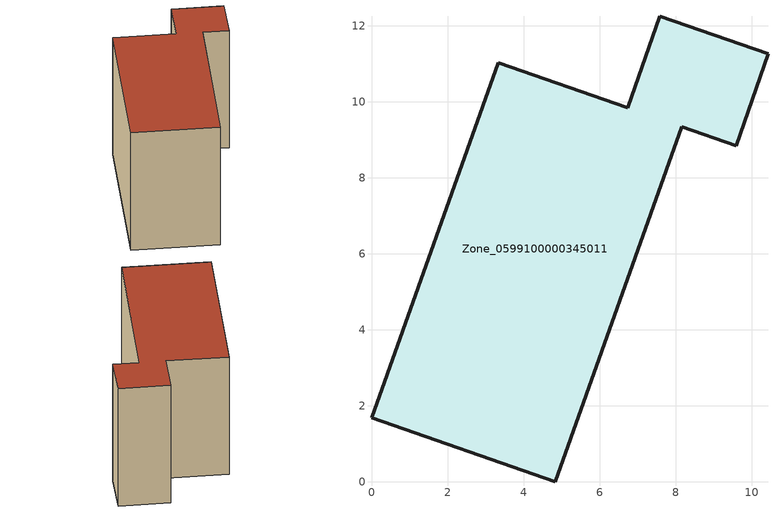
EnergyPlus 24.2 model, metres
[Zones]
Zone_0599100000345011
 floor ground (C_G): 7.59,12.25 10.43,11.26 9.6,8.84 8.17,9.34 4.83,0 0,1.68 3.34,11.02 6.75,9.84 z0
 wall outside (C_F): 4.83,0 8.17,9.34 9.6,8.84 10.43,11.26 7.59,12.25 6.75,9.84 3.34,11.02 0,1.68 4.83,0 z0:7.96
 roof outside (C_R): 7.59,12.25 6.75,9.84 3.34,11.02 0,1.68 4.83,0 8.17,9.34 9.6,8.84 10.43,11.26 z7.96
[BUILDING]
Pand.0599100000345011: North Axis=0; Terrain=City; Loads Convergence Tolerance Value=0.04; Temperature Convergence Tolerance Value=0.4; Solar Distribution=FullExterior; Maximum Number of Warmup Days=25; Minimum Number of Warmup Days=1
[Site:Location]
Rotterdam.The.Hague.AP_ZH_NLD Design_Conditions: Latitude=51.96; Longitude=4.45; Time Zone=1; Elevation=-4.5
[SITE:GROUNDTEMPERATURE:BUILDINGSURFACE]
18, 18, 18, 18, 18, 18, 18, 18, 18, 18, 18, 18
[MATERIAL] Thermal Absorptance=0.9; Solar Absorptance=0.7; Visible Absorptance=0.7
Name | Roughness | Thickness | Conductivity | Density | Specific Heat
G.TI.1992-2005 | MediumSmooth | 0.15 | 0.06 | 540 | 1210
F.TI.1992-2005 | Rough | 0.3 | 0.12 | 1920 | 840
R.TI.1992-2005 | MediumRough | 0.2 | 0.08 | 1500 | 1000
[CONSTRUCTION]
C_G: G.TI.1992-2005
C_F: F.TI.1992-2005
C_R: R.TI.1992-2005
[ZONE]
Zone_0599100000345011: Type=1; Multiplier=1; Ceiling Height=Autocalculate; Volume=Autocalculate; Floor Area=autocalculate; Part of Total Floor Area=Yes
[ZONEINFILTRATION:DESIGNFLOWRATE]
Infil_Zone_0599100000345011: Zone or ZoneList or Space or SpaceList=Zone_0599100000345011; Schedule=AlwaysOn; Design Flow Rate Calculation Method=Flow/Area; Flow Rate per Floor Area=0.0015; Constant Term Coefficient=1; Temperature Term Coefficient=0; Velocity Term Coefficient=0; Velocity Squared Term Coefficient=0
[HVACTEMPLATE:ZONE:IDEALLOADSAIRSYSTEM]
Zone_0599100000345011: Maximum Heating Supply Air Temperature=50; Minimum Cooling Supply Air Temperature=13; Maximum Heating Supply Air Humidity Ratio=0.0156; Minimum Cooling Supply Air Humidity Ratio=0.0077; Heating Limit=NoLimit; Cooling Limit=NoLimit; Dehumidification Control Type=ConstantSensibleHeatRatio; Cooling Sensible Heat Ratio=0.7; Dehumidification Setpoint=60; Humidification Control Type=None; Humidification Setpoint=30; Outdoor Air Method=None; Outdoor Air Flow Rate per Person=0.00944; Outdoor Air Flow Rate per Zone Floor Area=0; Outdoor Air Flow Rate per Zone=0; Demand Controlled Ventilation Type=None; Outdoor Air Economizer Type=NoEconomizer; Heat Recovery Type=None; Sensible Heat Recovery Effectiveness=0.7; Latent Heat Recovery Effectiveness=0.65
[ZONECONTROL:THERMOSTAT]
ThermostatControl_Zone_0599100000345011: Zone or ZoneList=Zone_0599100000345011; Control Type Schedule=DualSetpointControlType; Control 1=Thermostat_Zone_0599100000345011; Temperature Difference Between Cutout And Setpoint=0
[THERMOSTATSETPOINT:DUALSETPOINT]
Thermostat_Zone_0599100000345011: Heating Setpoint Temperature Schedule=HeatingSetpoint_Zone_0599100000345011; Cooling Setpoint Temperature Schedule=CoolingSetpoint_Zone_0599100000345011
[SCHEDULE:COMPACT]
HeatingSetpoint_Zone_0599100000345011: Through: 12/31, For: AllDays, Until: 24:00, 21
CoolingSetpoint_Zone_0599100000345011: Through: 12/31, For: AllDays, Until: 24:00, 24
DualSetpointControlType: Through: 12/31, For: AllDays, Until: 24:00, 4
AlwaysOn: Through: 12/31, For: AllDays, Until: 24:00, 1
